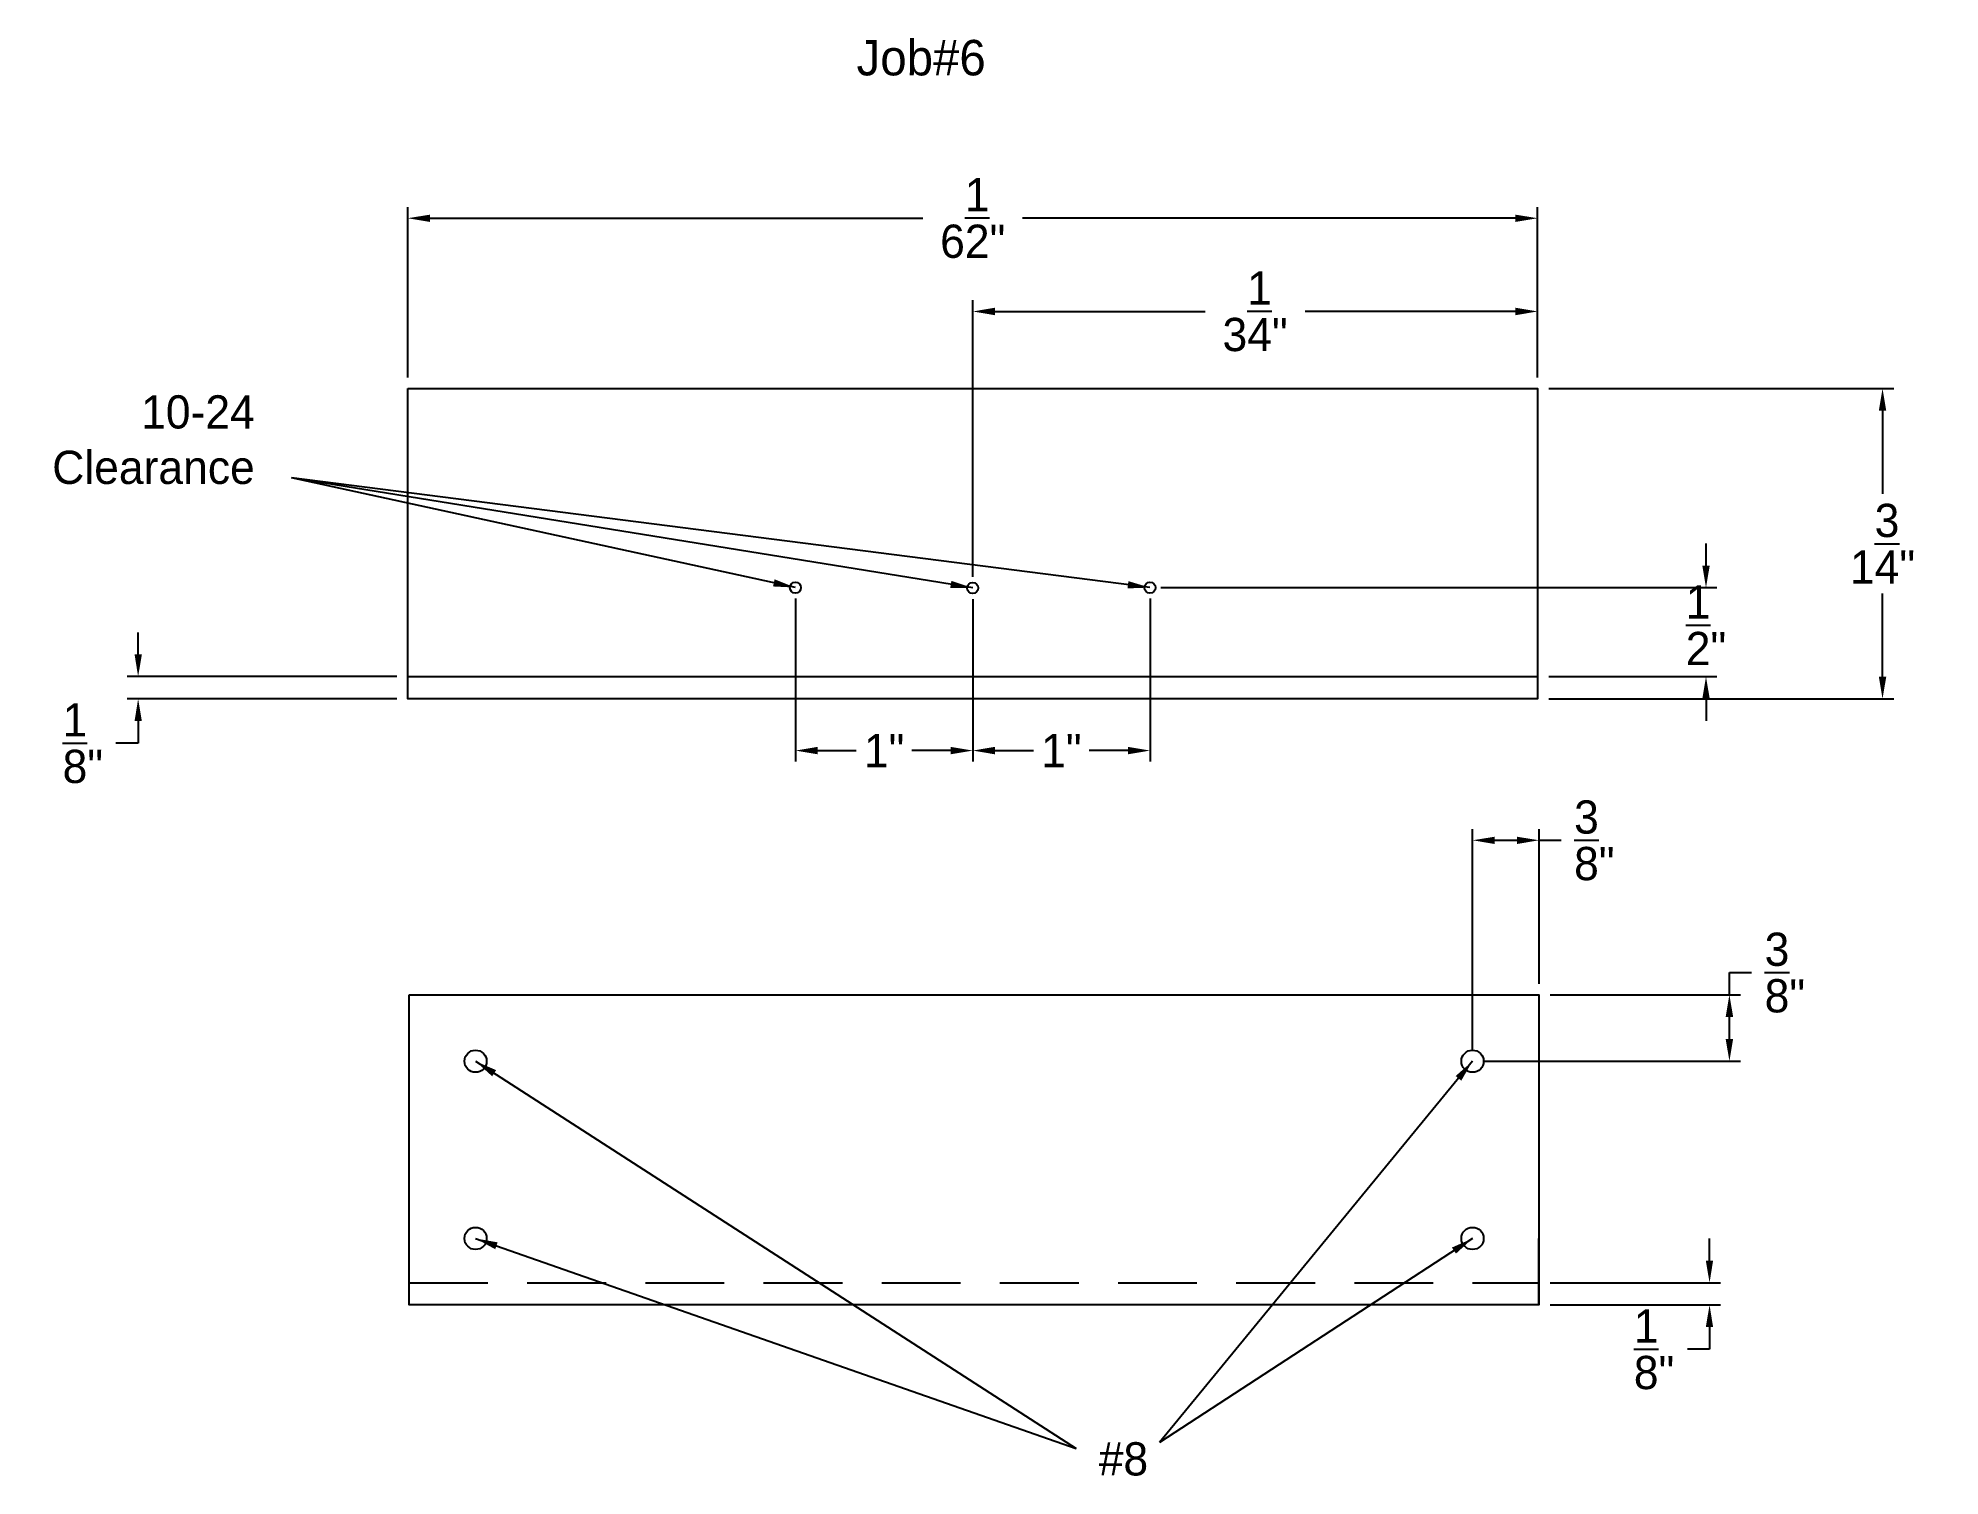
# Model space of a CAD drawing. Header units: millimetres. Extents: x 838.9 to 849.6, y 1455.8 to 1463.9.
import ezdxf

# ---------------------------------------------------------------- set-up
doc = ezdxf.new("R2010")
doc.units = ezdxf.units.MM
doc.header["$LTSCALE"] = 0.07
doc.linetypes.add('DASHED2', pattern=[9.525, 6.35, -3.175])
doc.layers.get('0').update_dxf_attribs({"color": 1})
for name, color, linetype in [('dimensions', 5, 'Continuous'), ('dimensions @ 1', 5, 'Continuous'), ('hidden lines', 1, 'DASHED2')]:
    doc.layers.add(name, color=color, linetype=linetype)
doc.dimstyles.new('Annotative', dxfattribs={"dimscale": 0, "dimtxt": 0.1875, "dimasz": 0.125, "dimexe": 0.0625, "dimexo": 0.0625, "dimgap": 0.0625, "dimtad": 0, "dimtih": 1, "dimtoh": 1, "dimlunit": 4, "dimtxsty": 'Standard', "dimcen": 0, "dimadec": 0, "dimazin": 0, "dimtfac": 1, "dimtofl": 0, "dimtmove": 0, "dimatfit": 3, "dimfxl": 1, "dimarcsym": 0})

# ---------------------------------------------------------------- blocks, each defined once
blk = doc.blocks.new('*D1')
at = {"layer": 'Defpoints', "color": 0}
for p in [(847.374, 1462.865), (840.999, 1461.904), (847.374, 1461.904)]:
    blk.add_point(p, dxfattribs=at)
at = {"layer": 'dimensions', "color": 0, "lineweight": -2}
for p, q in [((840.999, 1461.967), (840.999, 1462.927)), ((847.374, 1461.967), (847.374, 1462.927)), ((841.124, 1462.865), (843.905, 1462.865)), ((847.249, 1462.865), (844.468, 1462.865))]:
    blk.add_line(p, q, dxfattribs=at)
at = {"layer": 'dimensions', "color": 0}
for points in [[(841.124, 1462.885), (841.124, 1462.844), (840.999, 1462.865)], [(847.249, 1462.885), (847.249, 1462.844), (847.374, 1462.865)]]:
    blk.add_solid(points, dxfattribs=at)
at = {"layer": 'dimensions', "color": 0, "insert": (844.187, 1462.865), "char_height": 0.1875, "attachment_point": 5}
blk.add_mtext('6{\\H1.000000x;\\S1/2;}"', dxfattribs=at)
blk = doc.blocks.new('*D2')
at = {"layer": 'Defpoints', "color": 0}
for p in [(847.374, 1461.904), (847.374, 1460.154), (849.32, 1460.154)]:
    blk.add_point(p, dxfattribs=at)
at = {"layer": 'dimensions', "color": 0, "lineweight": -2}
for p, q in [((847.437, 1461.904), (849.383, 1461.904)), ((849.32, 1461.779), (849.32, 1461.31)), ((849.32, 1460.279), (849.32, 1460.748)), ((847.437, 1460.154), (849.383, 1460.154))]:
    blk.add_line(p, q, dxfattribs=at)
at = {"layer": 'dimensions', "color": 0}
for points in [[(849.299, 1461.779), (849.341, 1461.779), (849.32, 1461.904)], [(849.299, 1460.279), (849.341, 1460.279), (849.32, 1460.154)]]:
    blk.add_solid(points, dxfattribs=at)
at = {"layer": 'dimensions', "color": 0, "insert": (849.32, 1461.029), "char_height": 0.1875, "attachment_point": 5}
blk.add_mtext('1{\\H1.000000x;\\S3/4;}"', dxfattribs=at)
blk = doc.blocks.new('*D3')
at = {"layer": 'Defpoints', "color": 0}
for p in [(840.999, 1460.279), (839.478, 1460.154), (840.999, 1460.154)]:
    blk.add_point(p, dxfattribs=at)
at = {"layer": 'dimensions', "color": 0, "lineweight": -2}
for p, q in [((839.478, 1460.404), (839.478, 1460.529)), ((840.937, 1460.279), (839.416, 1460.279)), ((840.937, 1460.154), (839.416, 1460.154)), ((839.478, 1460.029), (839.478, 1459.904)), ((839.478, 1459.904), (839.353, 1459.904))]:
    blk.add_line(p, q, dxfattribs=at)
at = {"layer": 'dimensions', "color": 0}
for points in [[(839.458, 1460.404), (839.499, 1460.404), (839.478, 1460.279)], [(839.458, 1460.029), (839.499, 1460.029), (839.478, 1460.154)]]:
    blk.add_solid(points, dxfattribs=at)
at = {"layer": 'dimensions', "color": 0, "insert": (839.166, 1459.904), "char_height": 0.1875, "attachment_point": 5}
blk.add_mtext('{\\H1.000000x;\\S1/8;}"', dxfattribs=at)
blk = doc.blocks.new('*D4')
at = {"layer": 'Defpoints', "color": 0}
for p in [(847.374, 1462.339), (847.374, 1461.904), (844.187, 1460.779)]:
    blk.add_point(p, dxfattribs=at)
at = {"layer": 'dimensions', "color": 0, "lineweight": -2}
for p, q in [((844.187, 1460.842), (844.187, 1462.402)), ((847.374, 1461.967), (847.374, 1462.402)), ((844.312, 1462.339), (845.499, 1462.339)), ((847.249, 1462.339), (846.062, 1462.339))]:
    blk.add_line(p, q, dxfattribs=at)
at = {"layer": 'dimensions', "color": 0}
for points in [[(844.312, 1462.36), (844.312, 1462.318), (844.187, 1462.339)], [(847.249, 1462.36), (847.249, 1462.318), (847.374, 1462.339)]]:
    blk.add_solid(points, dxfattribs=at)
at = {"layer": 'dimensions', "color": 0, "insert": (845.78, 1462.339), "char_height": 0.1875, "attachment_point": 5}
blk.add_mtext('3{\\H1.000000x;\\S1/4;}"', dxfattribs=at)
blk = doc.blocks.new('*D5')
at = {"layer": 'Defpoints', "color": 0}
for p in [(843.187, 1460.781), (844.187, 1460.779), (844.187, 1459.862)]:
    blk.add_point(p, dxfattribs=at)
at = {"layer": 'dimensions', "color": 0, "lineweight": -2}
for p, q in [((843.187, 1460.719), (843.187, 1459.8)), ((844.187, 1460.717), (844.187, 1459.8)), ((843.312, 1459.862), (843.53, 1459.862)), ((844.062, 1459.862), (843.843, 1459.862))]:
    blk.add_line(p, q, dxfattribs=at)
at = {"layer": 'dimensions', "color": 0}
for points in [[(843.312, 1459.883), (843.312, 1459.841), (843.187, 1459.862)], [(844.062, 1459.883), (844.062, 1459.841), (844.187, 1459.862)]]:
    blk.add_solid(points, dxfattribs=at)
at = {"layer": 'dimensions', "color": 0, "insert": (843.687, 1459.862), "char_height": 0.1875, "attachment_point": 5}
blk.add_mtext('1"', dxfattribs=at)
blk = doc.blocks.new('*D6')
at = {"layer": 'Defpoints', "color": 0}
for p in [(845.187, 1460.781), (844.187, 1460.717), (845.187, 1459.862)]:
    blk.add_point(p, dxfattribs=at)
at = {"layer": 'dimensions', "color": 0, "lineweight": -2}
for p, q in [((845.187, 1460.719), (845.187, 1459.8)), ((844.187, 1460.654), (844.187, 1459.8)), ((844.312, 1459.862), (844.53, 1459.862)), ((845.062, 1459.862), (844.843, 1459.862))]:
    blk.add_line(p, q, dxfattribs=at)
at = {"layer": 'dimensions', "color": 0}
for points in [[(844.312, 1459.883), (844.312, 1459.841), (844.187, 1459.862)], [(845.062, 1459.883), (845.062, 1459.841), (845.187, 1459.862)]]:
    blk.add_solid(points, dxfattribs=at)
at = {"layer": 'dimensions', "color": 0, "insert": (844.687, 1459.862), "char_height": 0.1875, "attachment_point": 5}
blk.add_mtext('1"', dxfattribs=at)
blk = doc.blocks.new('*D7')
at = {"layer": 'Defpoints', "color": 0}
for p in [(847.382, 1458.485), (848.456, 1458.485), (847.007, 1458.11)]:
    blk.add_point(p, dxfattribs=at)
at = {"layer": 'dimensions', "color": 0, "lineweight": -2}
for p, q in [((848.456, 1458.485), (848.456, 1458.61)), ((848.456, 1458.61), (848.581, 1458.61)), ((847.444, 1458.485), (848.519, 1458.485)), ((848.456, 1458.235), (848.456, 1458.36)), ((847.069, 1458.11), (848.519, 1458.11))]:
    blk.add_line(p, q, dxfattribs=at)
at = {"layer": 'dimensions', "color": 0}
for points in [[(848.435, 1458.36), (848.477, 1458.36), (848.456, 1458.485)], [(848.435, 1458.235), (848.477, 1458.235), (848.456, 1458.11)]]:
    blk.add_solid(points, dxfattribs=at)
at = {"layer": 'dimensions', "color": 0, "insert": (848.769, 1458.61), "char_height": 0.1875, "attachment_point": 5}
blk.add_mtext('{\\H1.000000x;\\S3/8;}"', dxfattribs=at)
blk = doc.blocks.new('*D8')
at = {"layer": 'Defpoints', "color": 0}
for p in [(847.382, 1459.356), (847.382, 1458.485), (847.007, 1458.11)]:
    blk.add_point(p, dxfattribs=at)
at = {"layer": 'dimensions', "color": 0, "lineweight": -2}
for p, q in [((847.007, 1458.172), (847.007, 1459.418)), ((847.382, 1458.547), (847.382, 1459.418)), ((847.132, 1459.356), (847.257, 1459.356)), ((847.382, 1459.356), (847.507, 1459.356))]:
    blk.add_line(p, q, dxfattribs=at)
at = {"layer": 'dimensions', "color": 0}
for points in [[(847.132, 1459.376), (847.132, 1459.335), (847.007, 1459.356)], [(847.257, 1459.376), (847.257, 1459.335), (847.382, 1459.356)]]:
    blk.add_solid(points, dxfattribs=at)
at = {"layer": 'dimensions', "color": 0, "insert": (847.694, 1459.356), "char_height": 0.1875, "attachment_point": 5}
blk.add_mtext('{\\H1.000000x;\\S3/8;}"', dxfattribs=at)
blk = doc.blocks.new('*D9')
at = {"layer": 'Defpoints', "color": 0}
for p in [(847.382, 1456.86), (847.382, 1456.735), (848.344, 1456.735)]:
    blk.add_point(p, dxfattribs=at)
at = {"layer": 'dimensions', "color": 0, "lineweight": -2}
for p, q in [((848.344, 1456.985), (848.344, 1457.11)), ((847.444, 1456.86), (848.406, 1456.86)), ((847.444, 1456.735), (848.406, 1456.735)), ((848.344, 1456.61), (848.344, 1456.485)), ((848.344, 1456.485), (848.219, 1456.485))]:
    blk.add_line(p, q, dxfattribs=at)
at = {"layer": 'dimensions', "color": 0}
for points in [[(848.323, 1456.985), (848.364, 1456.985), (848.344, 1456.86)], [(848.323, 1456.61), (848.364, 1456.61), (848.344, 1456.735)]]:
    blk.add_solid(points, dxfattribs=at)
at = {"layer": 'dimensions', "color": 0, "insert": (848.031, 1456.485), "char_height": 0.1875, "attachment_point": 5}
blk.add_mtext('{\\H1.000000x;\\S1/8;}"', dxfattribs=at)
blk = doc.blocks.new('*D10')
at = {"layer": 'Defpoints', "color": 0}
for p in [(845.187, 1460.781), (847.374, 1460.279), (848.324, 1460.279)]:
    blk.add_point(p, dxfattribs=at)
at = {"layer": 'dimensions', "color": 0, "lineweight": -2}
for p, q in [((848.324, 1460.906), (848.324, 1461.031)), ((845.249, 1460.781), (848.386, 1460.781)), ((847.437, 1460.279), (848.386, 1460.279)), ((848.324, 1460.154), (848.324, 1460.029))]:
    blk.add_line(p, q, dxfattribs=at)
at = {"layer": 'dimensions', "color": 0}
for points in [[(848.303, 1460.906), (848.345, 1460.906), (848.324, 1460.781)], [(848.303, 1460.154), (848.345, 1460.154), (848.324, 1460.279)]]:
    blk.add_solid(points, dxfattribs=at)
at = {"layer": 'dimensions', "color": 0, "insert": (848.324, 1460.569), "char_height": 0.1875, "attachment_point": 5}
blk.add_mtext('{\\H1.000000x;\\S1/2;}"', dxfattribs=at)

msp = doc.modelspace()

# ---------------------------------------------------------------- linework, layer by layer
for p, q in [((840.9991, 1460.2791), (847.3741, 1460.2791)), ((847.3816, 1456.7348), (847.3816, 1457.1098))]:
    msp.add_line(p, q)
for points in [[(840.9991, 1461.9041), (847.3741, 1461.9041), (847.3741, 1460.1541), (840.9991, 1460.1541)], [(841.0066, 1458.4848), (847.3816, 1458.4848), (847.3816, 1456.7348), (841.0066, 1456.7348)]]:
    msp.add_lwpolyline(points, close=True)
for centre, radius in [((843.1866, 1460.7814), 0.0312), ((844.1866, 1460.7791), 0.0312), ((845.1866, 1460.7814), 0.0312), ((841.3816, 1458.1098), 0.0625), ((847.0066, 1458.1098), 0.0625), ((841.3816, 1457.1098), 0.0625), ((847.0066, 1457.1098), 0.0625)]:
    msp.add_circle(centre, radius)
at = {"layer": 'hidden lines'}
msp.add_line((841.0066, 1456.8598), (847.3816, 1456.8598), dxfattribs=at)

# ---------------------------------------------------------------- texts
at = {"layer": 'Defpoints'}
msp.add_text('Job#6', height=0.2, dxfattribs=at).set_placement((843.5316, 1463.6707))
at = {"layer": 'dimensions @ 1', "char_height": 0.1875}
for s, insert, width, attachment_point in [('10-24 Clearance', (840.1361, 1461.3634), 0.757141, 9), ('#8', (845.1765, 1455.9604), 0.813268, 3)]:
    msp.add_mtext(s, dxfattribs=dict(at, insert=insert, width=width, attachment_point=attachment_point))

# ---------------------------------------------------------------- dimensions: what is measured, and where the dimension line sits
at = {"layer": 'dimensions @ 1'}
for base, p1, p2, override, picture, middle in [((847.3740877336, 1462.8646438231), (840.9990877336, 1461.9041472158), (847.3740877336, 1461.9041472158), {"dimscale": 1, "dimtix": 0, "dimtofl": 0, "dimtmove": 0, "dimatfit": 3}, '*D1', (844.1865877336, 1462.8646438231)), ((847.3741, 1462.3392), (844.1866, 1460.7791), (847.3741, 1461.9041), {"dimscale": 1, "dimtix": 0, "dimtofl": 0, "dimtmove": 0, "dimatfit": 3}, '*D4', (845.7803, 1462.3392)), ((844.1866, 1459.8622), (843.1866, 1460.7814), (844.1866, 1460.7791), {"dimscale": 1, "dimtix": 0, "dimtofl": 0, "dimtmove": 0, "dimatfit": 3}, '*D5', (843.6866, 1459.8622)), ((845.1866, 1459.8622), (844.1866, 1460.7166), (845.1866, 1460.7814), {"dimscale": 1, "dimtix": 0, "dimtofl": 0, "dimtmove": 0, "dimatfit": 3}, '*D6', (844.6866, 1459.8622)), ((847.3816, 1459.3556), (847.0066, 1458.1098), (847.3816, 1458.4848), {"dimscale": 1, "dimdec": 3, "dimtix": 0, "dimtofl": 0, "dimtmove": 0, "dimatfit": 3}, '*D8', (847.6941, 1459.3556))]:
    dim = msp.add_linear_dim(base=base, p1=p1, p2=p2, dimstyle='Annotative', override=override, dxfattribs=at)
    dim.commit()
    dim.dimension.update_dxf_attribs({"geometry": picture, "text_midpoint": middle})
for base, p1, p2, override, picture, middle in [((849.3203, 1460.1541), (847.3741, 1461.9041), (847.3741, 1460.1541), {"dimscale": 1, "dimtix": 0, "dimtofl": 0, "dimtmove": 0, "dimatfit": 3}, '*D2', (849.3203, 1461.0291)), ((839.4785, 1460.1541), (840.9991, 1460.2791), (840.9991, 1460.1541), {"dimscale": 1, "dimdec": 3, "dimtix": 0, "dimtofl": 0, "dimtmove": 0, "dimatfit": 3}, '*D3', (839.166, 1459.9041)), ((848.4563, 1458.4848), (847.0066, 1458.1098), (847.3816, 1458.4848), {"dimscale": 1, "dimdec": 3, "dimtix": 0, "dimtofl": 0, "dimtmove": 0, "dimatfit": 3}, '*D7', (848.7688, 1458.6098)), ((848.3436, 1456.7348), (847.3816, 1456.8598), (847.3816, 1456.7348), {"dimscale": 1, "dimdec": 3, "dimtix": 0, "dimtofl": 0, "dimtmove": 0, "dimatfit": 3}, '*D9', (848.0311, 1456.4848))]:
    dim = msp.add_linear_dim(base=base, p1=p1, p2=p2, angle=90, dimstyle='Annotative', override=override, dxfattribs=at)
    dim.commit()
    dim.dimension.update_dxf_attribs({"geometry": picture, "text_midpoint": middle})
dim = msp.add_linear_dim(base=(848.3237, 1460.2791), p1=(845.1866, 1460.7814), p2=(847.3741, 1460.2791), angle=90, dimstyle='Annotative', override={"dimscale": 1, "dimtix": 0, "dimtofl": 0, "dimtmove": 0, "dimatfit": 3}, dxfattribs=at)
dim.commit()
dim.dimension.update_dxf_attribs({"geometry": '*D10', "text_midpoint": (848.3237, 1460.5692), "dimtype": 128})

# ---------------------------------------------------------------- leaders
for points in [[(843.1866, 1460.7814), (840.3425, 1461.401)], [(844.1866, 1460.7791), (840.3425, 1461.401)], [(845.1866, 1460.7814), (840.3425, 1461.401)], [(841.3816, 1458.1098), (844.7711, 1455.9252)], [(847.0066, 1458.1098), (845.2404, 1455.9587)], [(841.3816, 1457.1098), (844.7711, 1455.9252)], [(847.0066, 1457.1098), (845.2404, 1455.9587)]]:
    msp.add_leader(points, dimstyle='Annotative', override={"dimscale": 1, "dimgap": 0.0625, "dimtad": 0}, dxfattribs=at)

doc.saveas('drawing.dxf')
